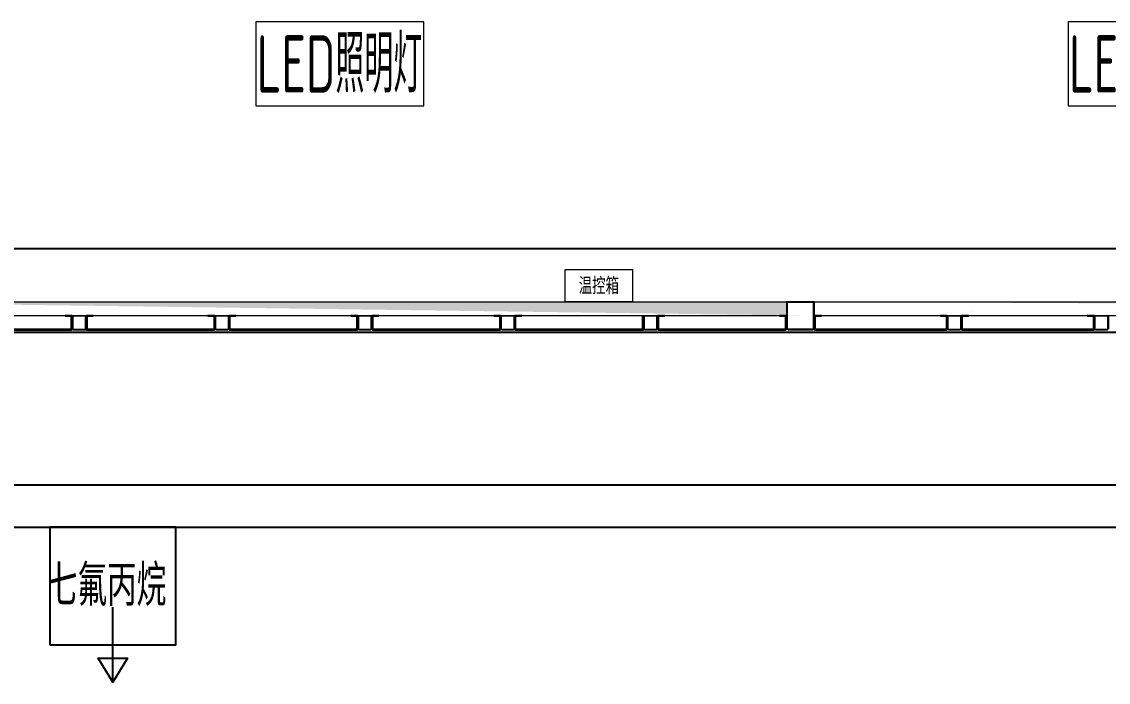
# Model space of a CAD drawing. Extents: x 758840 to 1108724, y -102573 to 143521.
# Drawn here: x 812365 to 816244, y 63334 to 65692 of the extents above; entities that cross this region are included whole.
import ezdxf

# ---------------------------------------------------------------- set-up
doc = ezdxf.new("R2010")
doc.units = 0
doc.header["$LTSCALE"] = 1000
doc.header["$MEASUREMENT"] = 0
for name, color, linetype in [('02电气-设备', 255, 'Continuous'), ('02电气-设备基础', 252, 'Continuous'), ('EQUIP_消火栓', 7, 'Continuous'), ('hdt-101供电设计', 6, 'Continuous'), ('WALL-MOVE', 6, 'Continuous')]:
    doc.layers.add(name, color=color, linetype=linetype)
doc.layers.add('细实线', color=3, linetype='Continuous', lineweight=5)
doc.styles.add('_TEL_DIM', font='SIMPLEX', dxfattribs={"width": 0.8, "height": 3.5, "bigfont": 'HZTXT'})
doc.styles.add('Huarun_ziti', font='gbenor.shx', dxfattribs={"width": 0.7, "bigfont": 'gbcbig.shx'})
doc.styles.get("Standard").update_dxf_attribs({"font": 'gbenor.shx', "bigfont": 'gbcbig.shx'})

# ---------------------------------------------------------------- blocks, each defined once
blk = doc.blocks.new('BD4-PAL0101-LVPM-06')
at = {"ltscale": 5}
h = blk.add_hatch(dxfattribs=at)
h.set_pattern_fill('隔热材料01', color=8, scale=80, angle=45)
h.set_pattern_definition([(315, (-6392441.697, 4851822.73), (28.28427125, 28.28427125), [4.0142, -35.9858]), (315, (-6392462.887, 4851801.54), (28.28427125, 28.28427125), [4.0142, -35.9858]), (135, (-6392429.262, 4851796.78), (-28.28427125, -28.28427125), [4.0142, -35.9858]), (135, (-6392436.936, 4851789.106), (-28.28427125, -28.28427125), [4.0142, -35.9858]), (225, (-6392414.405, 4851802.546), (28.28427125, -28.28427125), [40.0194, 0.0194]), (180, (-6392423.72, 4851796.07), (-28.2842, 28.2842), [3.4144, -53.1542]), (161.56505, (-6392398.85, 4851824.354), (-28.284169758, 28.28429741), [2.244, -87.1988]), (161.56505, (-6392427.134, 4851796.07), (-28.284169758, 28.28429741), [2.244, -87.1988]), (198.43495, (-6392391.177, 4851825.773), (-28.28429741, 28.28416976), [4.488, -84.9548]), (198.43495, (-6392419.46, 4851797.49), (-28.28429741, 28.28416976), [4.488, -84.9548]), (108.43495, (-6392403.817, 4851827.902), (-28.28429741, 28.284169758), [21.3712, -68.0716]), (108.43495, (-6392432.101, 4851799.618), (-28.28429741, 28.284169758), [21.3712, -68.0716]), (161.56505, (-6392413.413, 4851851.015), (-28.284169758, 28.28429741), [2.244, -87.1988]), (161.56505, (-6392441.697, 4851822.73), (-28.284169758, 28.28429741), [2.244, -87.1988]), (180, (-6392443.826, 4851823.44), (-28.2842, 28.2842), [3.4144, -53.1542]), (198.43495, (-6392418.956, 4851851.724), (-28.28429741, 28.28416976), [4.488, -84.9548]), (198.43495, (-6392447.24, 4851823.44), (-28.28429741, 28.28416976), [4.488, -84.9548]), (90, (-6392463.597, 4851803.67), (-28.2842, 28.2842), [3.4144, -53.1542]), (108.43495, (-6392434.603, 4851829.825), (-28.28429741, 28.284169758), [2.244, -87.1988]), (108.43495, (-6392462.887, 4851801.54), (-28.28429741, 28.284169758), [2.244, -87.1988]), (71.56505, (-6392435.313, 4851835.37), (-28.28416976, 28.28429741), [4.488, -84.9548]), (71.56505, (-6392463.597, 4851807.084), (-28.28416976, 28.28429741), [4.488, -84.9548]), (161.56505, (-6392411.49, 4851820.229), (-28.284169758, 28.28429741), [21.3712, -68.0716]), (161.56505, (-6392439.774, 4851791.944), (-28.284169758, 28.28429741), [21.3712, -68.0716]), (90, (-6392436.226, 4851783.563), (-28.2842, 28.2842), [3.4144, -53.1542]), (108.43495, (-6392407.942, 4851815.261), (-28.28429741, 28.284169758), [2.244, -87.1988]), (108.43495, (-6392436.226, 4851786.977), (-28.28429741, 28.284169758), [2.244, -87.1988]), (71.56505, (-6392409.36, 4851807.59), (-28.28416976, 28.28429741), [4.488, -84.9548]), (71.56505, (-6392437.646, 4851779.305), (-28.28416976, 28.28429741), [4.488, -84.9548])])
edge = h.paths.add_edge_path()
edge.add_line((1945353.1, 707073.1), (1945353.1, 707123.1))
edge.add_line((1945343.1, 707123.1), (1945343.1, 707073.1))
edge.add_line((1945123.1, 707073.1), (1944307.1, 707073.1))
edge.add_line((1944307.1, 707123.1), (1945123.1, 707123.1))
edge.add_line((1944207.1, 707073.1), (1942443.1, 707073.1))
edge.add_line((1942443.1, 707123.1), (1944207.1, 707123.1))
edge.add_line((1940793.1, 707073.1), (1935597.1, 707073.1))
edge.add_line((1935597.1, 707123.1), (1940793.1, 707123.1))
edge.add_line((1935497.1, 707073.1), (1931947.1, 707073.1))
edge.add_line((1931947.1, 707123.1), (1935497.1, 707123.1))
edge = h.paths.add_edge_path(flags=17)
edge.add_line((1935597.1, 707073.1), (1935597.1, 707123.1))
edge.add_line((1935497.1, 707123.1), (1935497.1, 707073.1))
edge.add_line((1940793.1, 707123.1), (1940793.1, 707073.1))
edge.add_line((1942443.1, 707073.1), (1942443.1, 707123.1))
edge.add_line((1945123.1, 707123.1), (1945123.1, 707073.1))
edge.add_line((1931947.1, 707073.1), (1931947.1, 707123.1))
at = {"lineweight": 15}
for p, q in [((1934707.3, 707123.1, 0), (1934707.3, 707238.1, 0)), ((1934707.3, 707238.1, 0), (1934947.3, 707238.1, 0)), ((1934947.3, 707238.1, 0), (1934947.3, 707123.1, 0)), ((1931947.1, 707123.1, 0), (1935497.1, 707123.1, 0)), ((1934947.3, 707123.1, 0), (1934707.3, 707123.1, 0)), ((1935497.1, 707123.1, 0), (1935497.1, 707073.1, 0)), ((1935597.1, 707123.1, 0), (1935497.1, 707123.1, 0)), ((1935597.1, 707073.1, 0), (1935597.1, 707123.1, 0)), ((1935597.1, 707123.1, 0), (1940793.1, 707123.1, 0)), ((1935497.1, 707073.1, 0), (1931947.1, 707073.1, 0)), ((1940793.1, 707073.1, 0), (1935597.1, 707073.1, 0))]:
    blk.add_line(p, q, dxfattribs=at)
at = {"linetype": 'Continuous', "lineweight": 15}
for p, q in [((1936162.5, 707088.2, 0), (1936162.5, 707088.2, 0)), ((1933989.8, 707073.8, 0), (1933989.8, 707073.8, 0)), ((1934558.2, 707074.7, 0), (1934558.2, 707074.7, 0)), ((1936612.4, 707073.7, 0), (1936612.4, 707073.7, 0))]:
    blk.add_line(p, q, dxfattribs=at)
at = {"linetype": 'Continuous', "lineweight": 25}
for p, q in [((1932944.9, 707073.1, 0), (1932922.1, 707073.1, 0)), ((1932922.1, 707071.1, 0), (1932922.1, 707073.1, 0)), ((1932944.9, 707071.1, 0), (1932922.1, 707071.1, 0)), ((1932945.1, 707025.3, 0), (1932945.1, 707070.9, 0)), ((1932947.1, 707025.3, 0), (1932947.1, 707070.9, 0)), ((1932997.1, 707025.3, 0), (1932997.1, 707070.9, 0)), ((1932997.1, 707070.9, 0), (1932997.1, 707025.3, 0)), ((1932999.1, 707070.9, 0), (1932999.1, 707025.3, 0)), ((1933022.1, 707073.1, 0), (1932999.3, 707073.1, 0)), ((1933022.1, 707071.1, 0), (1932999.3, 707071.1, 0)), ((1933022.1, 707071.1, 0), (1933022.1, 707073.1, 0)), ((1933454.9, 707073.1, 0), (1933432.1, 707073.1, 0)), ((1933432.1, 707071.1, 0), (1933432.1, 707073.1, 0)), ((1933454.9, 707071.1, 0), (1933432.1, 707071.1, 0)), ((1933455.1, 707025.3, 0), (1933455.1, 707070.9, 0)), ((1933457.1, 707025.3, 0), (1933457.1, 707070.9, 0)), ((1933507.1, 707025.3, 0), (1933507.1, 707070.9, 0)), ((1933507.1, 707070.9, 0), (1933507.1, 707025.3, 0)), ((1933509.1, 707070.9, 0), (1933509.1, 707025.3, 0)), ((1933532.1, 707073.1, 0), (1933509.3, 707073.1, 0)), ((1933532.1, 707071.1, 0), (1933509.3, 707071.1, 0)), ((1933532.1, 707071.1, 0), (1933532.1, 707073.1, 0)), ((1933964.9, 707073.1, 0), (1933942.1, 707073.1, 0)), ((1933942.1, 707071.1, 0), (1933942.1, 707073.1, 0)), ((1933964.9, 707071.1, 0), (1933942.1, 707071.1, 0)), ((1933965.1, 707025.3, 0), (1933965.1, 707070.9, 0)), ((1933967.1, 707025.3, 0), (1933967.1, 707070.9, 0)), ((1934017.1, 707025.3, 0), (1934017.1, 707070.9, 0)), ((1934017.1, 707070.9, 0), (1934017.1, 707025.3, 0)), ((1934019.1, 707070.9, 0), (1934019.1, 707025.3, 0)), ((1934042.1, 707073.1, 0), (1934019.3, 707073.1, 0)), ((1934042.1, 707071.1, 0), (1934019.3, 707071.1, 0)), ((1934042.1, 707071.1, 0), (1934042.1, 707073.1, 0)), ((1934474.9, 707073.1, 0), (1934452.1, 707073.1, 0)), ((1934452.1, 707071.1, 0), (1934452.1, 707073.1, 0)), ((1934474.9, 707071.1, 0), (1934452.1, 707071.1, 0)), ((1934475.1, 707025.3, 0), (1934475.1, 707070.9, 0)), ((1934477.1, 707025.3, 0), (1934477.1, 707070.9, 0)), ((1934527.1, 707025.3, 0), (1934527.1, 707070.9, 0)), ((1934527.1, 707070.9, 0), (1934527.1, 707025.3, 0)), ((1934529.1, 707070.9, 0), (1934529.1, 707025.3, 0)), ((1934552.1, 707073.1, 0), (1934529.3, 707073.1, 0)), ((1934552.1, 707071.1, 0), (1934529.3, 707071.1, 0)), ((1934552.1, 707071.1, 0), (1934552.1, 707073.1, 0)), ((1934985.1, 707025.3, 0), (1934985.1, 707070.9, 0)), ((1934987.1, 707025.3, 0), (1934987.1, 707070.9, 0)), ((1935037.1, 707025.3, 0), (1935037.1, 707070.9, 0)), ((1935037.1, 707070.9, 0), (1935037.1, 707025.3, 0)), ((1935039.1, 707070.9, 0), (1935039.1, 707025.3, 0)), ((1935062.1, 707073.1, 0), (1935039.3, 707073.1, 0)), ((1935062.1, 707071.1, 0), (1935039.3, 707071.1, 0)), ((1935062.1, 707071.1, 0), (1935062.1, 707073.1, 0)), ((1935494.9, 707073.1, 0), (1935472.1, 707073.1, 0)), ((1935472.1, 707071.1, 0), (1935472.1, 707073.1, 0)), ((1935494.9, 707071.1, 0), (1935472.1, 707071.1, 0)), ((1935495.1, 707025.3, 0), (1935495.1, 707070.9, 0)), ((1935497.1, 707025.3, 0), (1935497.1, 707070.9, 0)), ((1935597.1, 707025.3, 0), (1935597.1, 707070.9, 0)), ((1935597.1, 707070.9, 0), (1935597.1, 707025.3, 0)), ((1935599.1, 707070.9, 0), (1935599.1, 707025.3, 0)), ((1935622.1, 707073.1, 0), (1935599.3, 707073.1, 0)), ((1935622.1, 707071.1, 0), (1935599.3, 707071.1, 0)), ((1935622.1, 707071.1, 0), (1935622.1, 707073.1, 0)), ((1936069.5, 707073.1, 0), (1936046.7, 707073.1, 0)), ((1936046.7, 707071.1, 0), (1936046.7, 707073.1, 0)), ((1936069.5, 707071.1, 0), (1936046.7, 707071.1, 0)), ((1936069.7, 707025.3, 0), (1936069.7, 707070.9, 0)), ((1936071.7, 707025.3, 0), (1936071.7, 707070.9, 0)), ((1936121.7, 707025.3, 0), (1936121.7, 707070.9, 0)), ((1936121.7, 707070.9, 0), (1936121.7, 707025.3, 0)), ((1936123.7, 707070.9, 0), (1936123.7, 707025.3, 0)), ((1936146.7, 707073.1, 0), (1936123.9, 707073.1, 0)), ((1936146.7, 707071.1, 0), (1936123.9, 707071.1, 0)), ((1936146.7, 707071.1, 0), (1936146.7, 707073.1, 0)), ((1936594.1, 707073.1, 0), (1936571.3, 707073.1, 0)), ((1936571.3, 707071.1, 0), (1936571.3, 707073.1, 0)), ((1936594.1, 707071.1, 0), (1936571.3, 707071.1, 0)), ((1936594.3, 707025.3, 0), (1936594.3, 707070.9, 0)), ((1936596.3, 707025.3, 0), (1936596.3, 707070.9, 0)), ((1936646.3, 707025.3, 0), (1936646.3, 707070.9, 0)), ((1936646.3, 707070.9, 0), (1936646.3, 707025.3, 0)), ((1932489.3, 707025.1, 0), (1932944.9, 707025.1, 0)), ((1932489.3, 707023.1, 0), (1932944.9, 707023.1, 0)), ((1932999.3, 707025.1, 0), (1933454.9, 707025.1, 0)), ((1932999.3, 707023.1, 0), (1933454.9, 707023.1, 0)), ((1933509.3, 707025.1, 0), (1933964.9, 707025.1, 0)), ((1933509.3, 707023.1, 0), (1933964.9, 707023.1, 0)), ((1934019.3, 707025.1, 0), (1934474.9, 707025.1, 0)), ((1934019.3, 707023.1, 0), (1934474.9, 707023.1, 0)), ((1934529.3, 707025.1, 0), (1934984.9, 707025.1, 0)), ((1934529.3, 707023.1, 0), (1934984.9, 707023.1, 0)), ((1935039.3, 707025.1, 0), (1935494.9, 707025.1, 0)), ((1935039.3, 707023.1, 0), (1935494.9, 707023.1, 0)), ((1935599.3, 707025.1, 0), (1936069.5, 707025.1, 0)), ((1935599.3, 707023.1, 0), (1936069.5, 707023.1, 0)), ((1936123.9, 707025.1, 0), (1936594.1, 707025.1, 0)), ((1936123.9, 707023.1, 0), (1936594.1, 707023.1, 0))]:
    blk.add_line(p, q, dxfattribs=at)
for centre, radius, start, end in [((1932944.9, 707070.9, 0), 2.2, 0, 90), ((1932944.9, 707070.9, 0), 0.2, 0, 90), ((1932999.3, 707070.9, 0), 2.2, 90, 180), ((1932999.3, 707070.9, 0), 0.2, 90, 180), ((1933454.9, 707070.9, 0), 2.2, 0, 90), ((1933454.9, 707070.9, 0), 0.2, 0, 90), ((1933509.3, 707070.9, 0), 2.2, 90, 180), ((1933509.3, 707070.9, 0), 0.2, 90, 180), ((1933964.9, 707070.9, 0), 2.2, 0, 90), ((1933964.9, 707070.9, 0), 0.2, 0, 90), ((1934019.3, 707070.9, 0), 2.2, 90, 180), ((1934019.3, 707070.9, 0), 0.2, 90, 180), ((1934474.9, 707070.9, 0), 2.2, 0, 90), ((1934474.9, 707070.9, 0), 0.2, 0, 90), ((1934529.3, 707070.9, 0), 2.2, 90, 180), ((1934529.3, 707070.9, 0), 0.2, 90, 180), ((1935039.3, 707070.9, 0), 2.2, 90, 180), ((1935039.3, 707070.9, 0), 0.2, 90, 180), ((1935494.9, 707070.9, 0), 2.2, 0, 90), ((1935494.9, 707070.9, 0), 0.2, 0, 90), ((1935599.3, 707070.9, 0), 2.2, 90, 180), ((1935599.3, 707070.9, 0), 0.2, 90, 180), ((1936069.5, 707070.9, 0), 2.2, 0, 90), ((1936069.5, 707070.9, 0), 0.2, 0, 90), ((1936123.9, 707070.9, 0), 2.2, 90, 180), ((1936123.9, 707070.9, 0), 0.2, 90, 180), ((1936594.1, 707070.9, 0), 2.2, 0, 90), ((1936594.1, 707070.9, 0), 0.2, 0, 90), ((1932944.9, 707025.3, 0), 2.2, 270, 0), ((1932944.9, 707025.3, 0), 0.2, 270, 0), ((1932999.3, 707025.3, 0), 2.2, 180, 270), ((1932999.3, 707025.3, 0), 0.2, 180, 270), ((1933454.9, 707025.3, 0), 2.2, 270, 0), ((1933454.9, 707025.3, 0), 0.2, 270, 0), ((1933509.3, 707025.3, 0), 2.2, 180, 270), ((1933509.3, 707025.3, 0), 0.2, 180, 270), ((1933964.9, 707025.3, 0), 2.2, 270, 0), ((1933964.9, 707025.3, 0), 0.2, 270, 0), ((1934019.3, 707025.3, 0), 2.2, 180, 270), ((1934019.3, 707025.3, 0), 0.2, 180, 270), ((1934474.9, 707025.3, 0), 2.2, 270, 0), ((1934474.9, 707025.3, 0), 0.2, 270, 0), ((1934529.3, 707025.3, 0), 2.2, 180, 270), ((1934529.3, 707025.3, 0), 0.2, 180, 270), ((1934984.9, 707025.3, 0), 2.2, 270, 0), ((1934984.9, 707025.3, 0), 0.2, 270, 0), ((1935039.3, 707025.3, 0), 2.2, 180, 270), ((1935039.3, 707025.3, 0), 0.2, 180, 270), ((1935494.9, 707025.3, 0), 2.2, 270, 0), ((1935494.9, 707025.3, 0), 0.2, 270, 0), ((1935599.3, 707025.3, 0), 2.2, 180, 270), ((1935599.3, 707025.3, 0), 0.2, 180, 270), ((1936069.5, 707025.3, 0), 2.2, 270, 0), ((1936069.5, 707025.3, 0), 0.2, 270, 0), ((1936123.9, 707025.3, 0), 2.2, 180, 270), ((1936123.9, 707025.3, 0), 0.2, 180, 270), ((1936594.1, 707025.3, 0), 2.2, 270, 0), ((1936594.1, 707025.3, 0), 0.2, 270, 0)]:
    blk.add_arc(centre, radius, start, end, dxfattribs=at)
at = {"layer": 'hdt-101供电设计', "lineweight": 15}
for p, q in [((1934203.1, 708122.7, 0), (1933603.1, 708122.7, 0)), ((1933603.1, 708122.7, 0), (1933603.1, 707822.7, 0)), ((1934203.1, 707822.7, 0), (1934203.1, 708122.7, 0)), ((1937103.1, 708122.7, 0), (1936503.1, 708122.7, 0)), ((1936503.1, 708122.7, 0), (1936503.1, 707822.7, 0)), ((1933603.1, 707822.7, 0), (1934203.1, 707822.7, 0)), ((1936503.1, 707822.7, 0), (1937103.1, 707822.7, 0))]:
    blk.add_line(p, q, dxfattribs=at)
at = {"layer": '细实线', "lineweight": 15}
for p, q in [((1935497.1, 707117.1, 0), (1935497.1, 707029.1, 0)), ((1935500.1, 707117.1, 0), (1935500.1, 707029.1, 0)), ((1935591.1, 707123.1, 0), (1935503.1, 707123.1, 0)), ((1935591.1, 707120.1, 0), (1935503.1, 707120.1, 0)), ((1935594.1, 707029.1, 0), (1935594.1, 707117.1, 0)), ((1935597.1, 707029.1, 0), (1935597.1, 707117.1, 0)), ((1932947.1, 707069.1, 0), (1932947.1, 707027.1, 0)), ((1932949.1, 707069.1, 0), (1932949.1, 707027.1, 0)), ((1932993.1, 707073.1, 0), (1932951.1, 707073.1, 0)), ((1932993.1, 707071.1, 0), (1932951.1, 707071.1, 0)), ((1932995.1, 707027.1, 0), (1932995.1, 707069.1, 0)), ((1932997.1, 707027.1, 0), (1932997.1, 707069.1, 0)), ((1933457.1, 707069.1, 0), (1933457.1, 707027.1, 0)), ((1933459.1, 707069.1, 0), (1933459.1, 707027.1, 0)), ((1933503.1, 707073.1, 0), (1933461.1, 707073.1, 0)), ((1933503.1, 707071.1, 0), (1933461.1, 707071.1, 0)), ((1933505.1, 707027.1, 0), (1933505.1, 707069.1, 0)), ((1933507.1, 707027.1, 0), (1933507.1, 707069.1, 0)), ((1933967.1, 707069.1, 0), (1933967.1, 707027.1, 0)), ((1933969.1, 707069.1, 0), (1933969.1, 707027.1, 0)), ((1934013.1, 707073.1, 0), (1933971.1, 707073.1, 0)), ((1934013.1, 707071.1, 0), (1933971.1, 707071.1, 0)), ((1934015.1, 707027.1, 0), (1934015.1, 707069.1, 0)), ((1934017.1, 707027.1, 0), (1934017.1, 707069.1, 0)), ((1934477.1, 707069.1, 0), (1934477.1, 707027.1, 0)), ((1934479.1, 707069.1, 0), (1934479.1, 707027.1, 0)), ((1934523.1, 707073.1, 0), (1934481.1, 707073.1, 0)), ((1934523.1, 707071.1, 0), (1934481.1, 707071.1, 0)), ((1934525.1, 707027.1, 0), (1934525.1, 707069.1, 0)), ((1934527.1, 707027.1, 0), (1934527.1, 707069.1, 0)), ((1934987.1, 707069.1, 0), (1934987.1, 707027.1, 0)), ((1934989.1, 707069.1, 0), (1934989.1, 707027.1, 0)), ((1935033.1, 707073.1, 0), (1934991.1, 707073.1, 0)), ((1935033.1, 707071.1, 0), (1934991.1, 707071.1, 0)), ((1935035.1, 707027.1, 0), (1935035.1, 707069.1, 0)), ((1935037.1, 707027.1, 0), (1935037.1, 707069.1, 0)), ((1936071.7, 707069.1, 0), (1936071.7, 707027.1, 0)), ((1936073.7, 707069.1, 0), (1936073.7, 707027.1, 0)), ((1936117.7, 707073.1, 0), (1936075.7, 707073.1, 0)), ((1936117.7, 707071.1, 0), (1936075.7, 707071.1, 0)), ((1936119.7, 707027.1, 0), (1936119.7, 707069.1, 0)), ((1936121.7, 707027.1, 0), (1936121.7, 707069.1, 0)), ((1936596.3, 707069.1, 0), (1936596.3, 707027.1, 0)), ((1936598.3, 707069.1, 0), (1936598.3, 707027.1, 0)), ((1936642.3, 707073.1, 0), (1936600.3, 707073.1, 0)), ((1936642.3, 707071.1, 0), (1936600.3, 707071.1, 0)), ((1936644.3, 707027.1, 0), (1936644.3, 707069.1, 0)), ((1936646.3, 707027.1, 0), (1936646.3, 707069.1, 0)), ((1932951.1, 707025.1, 0), (1932993.1, 707025.1, 0)), ((1932951.1, 707023.1, 0), (1932993.1, 707023.1, 0)), ((1933461.1, 707025.1, 0), (1933503.1, 707025.1, 0)), ((1933461.1, 707023.1, 0), (1933503.1, 707023.1, 0)), ((1933971.1, 707025.1, 0), (1934013.1, 707025.1, 0)), ((1933971.1, 707023.1, 0), (1934013.1, 707023.1, 0)), ((1934481.1, 707025.1, 0), (1934523.1, 707025.1, 0)), ((1934481.1, 707023.1, 0), (1934523.1, 707023.1, 0)), ((1934991.1, 707025.1, 0), (1935033.1, 707025.1, 0)), ((1934991.1, 707023.1, 0), (1935033.1, 707023.1, 0)), ((1935503.1, 707026.1, 0), (1935591.1, 707026.1, 0)), ((1935503.1, 707023.1, 0), (1935591.1, 707023.1, 0)), ((1936075.7, 707025.1, 0), (1936117.7, 707025.1, 0)), ((1936075.7, 707023.1, 0), (1936117.7, 707023.1, 0)), ((1936600.3, 707025.1, 0), (1936642.3, 707025.1, 0)), ((1936600.3, 707023.1, 0), (1936642.3, 707023.1, 0))]:
    blk.add_line(p, q, dxfattribs=at)
for centre, radius, start, end in [((1935503.1, 707117.1, 0), 6, 90, 180), ((1935503.1, 707117.1, 0), 3, 90, 180), ((1935591.1, 707117.1, 0), 6, 0, 90), ((1935591.1, 707117.1, 0), 3, 0, 90), ((1932951.1, 707069.1, 0), 4, 90, 180), ((1932951.1, 707069.1, 0), 2, 90, 180), ((1932993.1, 707069.1, 0), 4, 0, 90), ((1932993.1, 707069.1, 0), 2, 0, 90), ((1933461.1, 707069.1, 0), 4, 90, 180), ((1933461.1, 707069.1, 0), 2, 90, 180), ((1933503.1, 707069.1, 0), 4, 0, 90), ((1933503.1, 707069.1, 0), 2, 0, 90), ((1933971.1, 707069.1, 0), 4, 90, 180), ((1933971.1, 707069.1, 0), 2, 90, 180), ((1934013.1, 707069.1, 0), 4, 0, 90), ((1934013.1, 707069.1, 0), 2, 0, 90), ((1934481.1, 707069.1, 0), 4, 90, 180), ((1934481.1, 707069.1, 0), 2, 90, 180), ((1934523.1, 707069.1, 0), 4, 0, 90), ((1934523.1, 707069.1, 0), 2, 0, 90), ((1935033.1, 707069.1, 0), 4, 0, 90), ((1935033.1, 707069.1, 0), 2, 0, 90), ((1936075.7, 707069.1, 0), 4, 90, 180), ((1936075.7, 707069.1, 0), 2, 90, 180), ((1936117.7, 707069.1, 0), 4, 0, 90), ((1936117.7, 707069.1, 0), 2, 0, 90), ((1936600.3, 707069.1, 0), 4, 90, 180), ((1936600.3, 707069.1, 0), 2, 90, 180), ((1936642.3, 707069.1, 0), 4, 0, 90), ((1936642.3, 707069.1, 0), 2, 0, 90), ((1932951.1, 707027.1, 0), 4, 180, 270), ((1932951.1, 707027.1, 0), 2, 180, 270), ((1932993.1, 707027.1, 0), 4, 270, 0), ((1932993.1, 707027.1, 0), 2, 270, 0), ((1933461.1, 707027.1, 0), 4, 180, 270), ((1933461.1, 707027.1, 0), 2, 180, 270), ((1933503.1, 707027.1, 0), 4, 270, 0), ((1933503.1, 707027.1, 0), 2, 270, 0), ((1933971.1, 707027.1, 0), 4, 180, 270), ((1933971.1, 707027.1, 0), 2, 180, 270), ((1934013.1, 707027.1, 0), 2, 270, 0), ((1934013.1, 707027.1, 0), 4, 270, 0), ((1934481.1, 707027.1, 0), 4, 180, 270), ((1934481.1, 707027.1, 0), 2, 180, 270), ((1934523.1, 707027.1, 0), 4, 270, 0), ((1934523.1, 707027.1, 0), 2, 270, 0), ((1934991.1, 707027.1, 0), 4, 180, 270), ((1934991.1, 707027.1, 0), 2, 180, 270), ((1935033.1, 707027.1, 0), 2, 270, 0), ((1935033.1, 707027.1, 0), 4, 270, 0), ((1935503.1, 707029.1, 0), 6, 180, 270), ((1935503.1, 707029.1, 0), 3, 180, 270), ((1935591.1, 707029.1, 0), 6, 270, 0), ((1935591.1, 707029.1, 0), 3, 270, 0), ((1936075.7, 707027.1, 0), 4, 180, 270), ((1936075.7, 707027.1, 0), 2, 180, 270), ((1936117.7, 707027.1, 0), 2, 270, 0), ((1936117.7, 707027.1, 0), 4, 270, 0), ((1936600.3, 707027.1, 0), 4, 180, 270), ((1936600.3, 707027.1, 0), 2, 180, 270), ((1936642.3, 707027.1, 0), 2, 270, 0), ((1936642.3, 707027.1, 0), 4, 270, 0)]:
    blk.add_arc(centre, radius, start, end, dxfattribs=at)
at = {"lineweight": -3, "style": '_TEL_DIM', "width": 0.8}
blk.add_text('温控箱', height=60, dxfattribs=at).set_placement((1934755.5, 707149.5, 0))
at = {"layer": 'hdt-101供电设计', "lineweight": 15, "style": 'Huarun_ziti', "width": 0.7}
for p in [(1933606.3, 707869.4, 0), (1936506.3, 707869.4, 0)]:
    blk.add_text('LED照明灯', height=204.8, dxfattribs=at).set_placement(p)

msp = doc.modelspace()

# ---------------------------------------------------------------- linework, layer by layer
at = {"layer": '02电气-设备基础'}
msp.add_lwpolyline([(845796.74, 64582.52), (792096.74, 64582.52), (792096.74, 64882.52), (845796.74, 64882.52)], close=True, dxfattribs=at)
at = {"layer": 'EQUIP_消火栓', "lineweight": -3}
msp.add_lwpolyline([(812465.47, 63467.54), (812915.47, 63467.54), (812915.47, 63887.54), (812465.47, 63887.54)], close=True, dxfattribs=at)
at = {"layer": 'EQUIP_消火栓', "linetype": 'ByBlock'}
msp.add_lwpolyline([(812690.47, 63333.67), (812638.27, 63419.78), (812742.68, 63419.78), (812690.47, 63333.67), (812690.47, 63601.41)], dxfattribs=at)
at = {"layer": 'WALL-MOVE'}
for p, q in [((818263.02, 64037.54), (810263.48, 64037.54)), ((810263.48, 63887.54), (818188.02, 63887.54))]:
    msp.add_line(p, q, dxfattribs=at)

# ---------------------------------------------------------------- block references
at = {"layer": '02电气-设备'}
msp.add_blockref('BD4-PAL0101-LVPM-06', (-1120402.03, -642430.61, 0), dxfattribs=at)

# ---------------------------------------------------------------- texts
at = {"layer": 'EQUIP_消火栓', "linetype": 'ByBlock'}
msp.add_text('七氟丙烷', height=147, dxfattribs=at).set_placement((812458.02, 63606.06))

doc.saveas('drawing.dxf')
